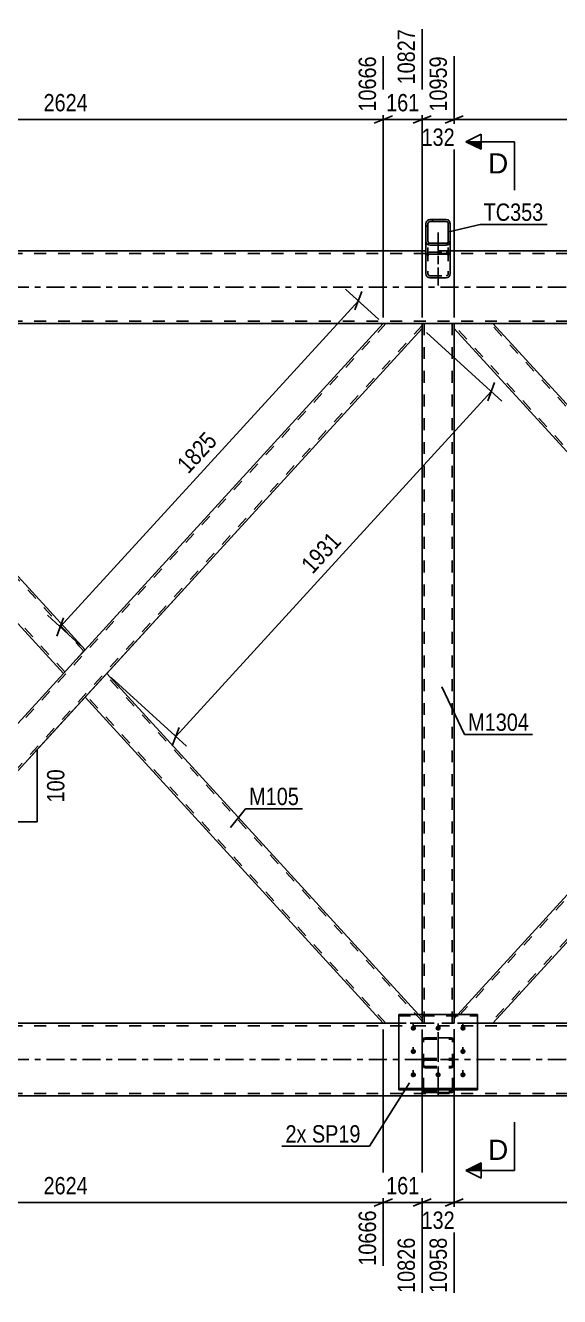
# Model space of a CAD drawing. Header units: millimetres. Extents: x 0 to 841, y 0 to 594.
# Drawn here: x 437.6 to 525.9, y 253.6 to 463.6 of the extents above; entities that cross this region are included whole.
import ezdxf

# ---------------------------------------------------------------- set-up
doc = ezdxf.new("R2010")
doc.units = ezdxf.units.MM
doc.linetypes.add('DXK_LINE_DOT2', pattern=[3.9198, 1.9599, -1.9599])
doc.linetypes.add('DXK_LINE_DOT3', pattern=[5.9187, 2.979, -0.9799, 0.9799, -0.9799])
doc.styles.add('Arial', font='ARIAL.TTF', dxfattribs={"height": 0.2})
doc.styles.add('Arial Narrow', font='ARIALN.TTF', dxfattribs={"height": 0.2})

# ---------------------------------------------------------------- blocks, each defined once
blk = doc.blocks.new('Part-122615563-3490 - 3380')
at = {"color": 7, "linetype": 'DXK_LINE_DOT2'}
for p, q in [((503.22, 296.07), (503.33, 296.22)), ((503.33, 296.22), (503.48, 296.31)), ((503.48, 296.31), (503.66, 296.35)), ((503.66, 296.12), (503.57, 296.1)), ((507.98, 296.35), (503.66, 296.35)), ((503.66, 296.12), (507.98, 296.12)), ((507.98, 296.35), (508.17, 296.31)), ((508.08, 296.1), (507.98, 296.12)), ((508.17, 296.31), (508.32, 296.22)), ((508.32, 296.22), (508.43, 296.07)), ((503.18, 295.9), (503.22, 296.07)), ((503.18, 287.79), (503.18, 295.9)), ((503.44, 295.98), (503.42, 295.9)), ((503.42, 287.79), (503.42, 295.9)), ((503.49, 296.06), (503.44, 295.98)), ((503.57, 296.1), (503.49, 296.06)), ((508.15, 296.06), (508.08, 296.1)), ((508.21, 295.98), (508.15, 296.06)), ((508.22, 295.9), (508.21, 295.98)), ((508.22, 287.79), (508.22, 295.9)), ((508.43, 296.07), (508.46, 295.9)), ((508.46, 287.79), (508.46, 295.9)), ((503.22, 292.59), (503.18, 292.39)), ((503.42, 292.39), (503.44, 292.49)), ((503.44, 292.49), (503.49, 292.57)), ((503.57, 292.88), (503.48, 292.86)), ((503.49, 292.57), (503.57, 292.63)), ((503.66, 292.9), (503.57, 292.88)), ((503.57, 292.63), (503.66, 292.65)), ((503.66, 292.9), (507.98, 292.9)), ((503.66, 292.65), (507.98, 292.65)), ((508.15, 292.86), (507.98, 292.9)), ((507.98, 292.65), (508.08, 292.63)), ((508.08, 292.63), (508.15, 292.57)), ((508.17, 292.86), (508.15, 292.86)), ((508.15, 292.57), (508.21, 292.49)), ((508.21, 292.49), (508.22, 292.39)), ((508.46, 292.39), (508.43, 292.59)), ((503.22, 291.66), (503.18, 291.84)), ((503.33, 291.52), (503.22, 291.66)), ((503.48, 291.42), (503.33, 291.52)), ((503.42, 291.84), (503.44, 291.75)), ((503.44, 291.75), (503.49, 291.68)), ((503.66, 291.39), (503.48, 291.42)), ((503.49, 291.68), (503.57, 291.63)), ((503.57, 291.63), (503.66, 291.61)), ((503.66, 291.61), (507.98, 291.61)), ((503.66, 291.39), (507.98, 291.39)), ((507.98, 291.61), (508.08, 291.63)), ((508.17, 291.42), (507.98, 291.39)), ((508.08, 291.63), (508.15, 291.68)), ((508.15, 291.68), (508.21, 291.75)), ((508.32, 291.52), (508.17, 291.42)), ((508.21, 291.75), (508.22, 291.84)), ((508.43, 291.66), (508.32, 291.52)), ((508.46, 291.84), (508.43, 291.66)), ((503.18, 287.79), (503.22, 287.6)), ((503.44, 287.69), (503.42, 287.79)), ((508.22, 287.79), (508.21, 287.69)), ((508.43, 287.6), (508.46, 287.79)), ((503.49, 287.61), (503.44, 287.69)), ((503.48, 287.32), (503.66, 287.28)), ((503.57, 287.56), (503.49, 287.61)), ((503.66, 287.54), (503.57, 287.56)), ((503.66, 287.54), (507.98, 287.54)), ((503.66, 287.28), (507.98, 287.28)), ((508.08, 287.56), (507.98, 287.54)), ((507.98, 287.28), (508.17, 287.32)), ((508.15, 287.61), (508.08, 287.56)), ((508.21, 287.69), (508.15, 287.61))]:
    blk.add_line(p, q, dxfattribs=at)
at = {"color": 7, "linetype": 'DXK_LINE_DOT3'}
blk.add_line((505.82, 297.29), (505.82, 286.67), dxfattribs=at)
at = {"color": 7, "linetype": 'DXK_LINE_DOT2'}
for centre, start, end in [((503.69, 292.41), 114.32, 159.2417), ((507.96, 292.41), 20.7583, 65.68), ((503.69, 287.77), 200.7583, 245.68), ((507.96, 287.77), 294.32, 339.2417)]:
    blk.add_arc(centre, 0.496, start, end, dxfattribs=at)
blk = doc.blocks.new('Bolt-122615563-3426 - 3380')
at = {"color": 1, "linetype": 'DXK_LINE_DOT2'}
for p, q in [((501.72, 297.54), (501.72, 298.68)), ((505.82, 297.54), (505.82, 298.68)), ((509.92, 297.54), (509.92, 298.68)), ((501.72, 293.69), (501.72, 294.82)), ((509.92, 293.69), (509.92, 294.82)), ((501.72, 289.84), (501.72, 290.97)), ((505.82, 289.84), (505.82, 290.97)), ((509.92, 289.84), (509.92, 290.97))]:
    blk.add_line(p, q, dxfattribs=at)
blk = doc.blocks.new('Bolt-122615563-3429 - 3380')
at = {"linetype": 'Continuous'}
for points in [[(501.72, 297.52), (501.63, 297.53), (501.55, 297.56), (501.47, 297.6), (501.4, 297.66), (501.34, 297.73), (501.31, 297.81), (501.29, 297.89), (501.29, 297.98), (501.31, 298.07), (501.34, 298.14), (501.4, 298.21), (501.47, 298.27), (501.55, 298.32), (501.63, 298.34), (501.72, 298.35), (501.82, 298.34), (501.9, 298.32), (501.98, 298.27), (502.05, 298.21), (502.11, 298.14), (502.14, 298.07), (502.16, 297.98), (502.16, 297.89), (502.14, 297.81), (502.11, 297.73), (502.05, 297.66), (501.98, 297.6), (501.9, 297.56), (501.82, 297.53)], [(505.82, 297.52), (505.73, 297.53), (505.65, 297.56), (505.57, 297.6), (505.5, 297.66), (505.44, 297.73), (505.41, 297.81), (505.39, 297.89), (505.39, 297.98), (505.41, 298.07), (505.44, 298.14), (505.5, 298.21), (505.57, 298.27), (505.65, 298.32), (505.73, 298.34), (505.82, 298.35), (505.92, 298.34), (506, 298.32), (506.08, 298.27), (506.15, 298.21), (506.21, 298.14), (506.24, 298.07), (506.26, 297.98), (506.26, 297.89), (506.24, 297.81), (506.21, 297.73), (506.15, 297.66), (506.08, 297.6), (506, 297.56), (505.92, 297.53)], [(509.92, 297.52), (509.83, 297.53), (509.75, 297.56), (509.67, 297.6), (509.6, 297.66), (509.54, 297.73), (509.51, 297.81), (509.49, 297.89), (509.49, 297.98), (509.51, 298.07), (509.54, 298.14), (509.6, 298.21), (509.67, 298.27), (509.75, 298.32), (509.83, 298.34), (509.92, 298.35), (510.02, 298.34), (510.1, 298.32), (510.18, 298.27), (510.25, 298.21), (510.31, 298.14), (510.34, 298.07), (510.36, 297.98), (510.36, 297.89), (510.34, 297.81), (510.31, 297.73), (510.25, 297.66), (510.18, 297.6), (510.1, 297.56), (510.02, 297.53)], [(501.72, 293.67), (501.63, 293.68), (501.55, 293.71), (501.47, 293.75), (501.4, 293.81), (501.34, 293.88), (501.31, 293.96), (501.29, 294.04), (501.29, 294.13), (501.31, 294.21), (501.34, 294.29), (501.4, 294.36), (501.47, 294.42), (501.55, 294.46), (501.63, 294.49), (501.72, 294.5), (501.82, 294.49), (501.9, 294.46), (501.98, 294.42), (502.05, 294.36), (502.11, 294.29), (502.14, 294.21), (502.16, 294.13), (502.16, 294.04), (502.14, 293.96), (502.11, 293.88), (502.05, 293.81), (501.98, 293.75), (501.9, 293.71), (501.82, 293.68)], [(509.92, 293.67), (509.83, 293.68), (509.75, 293.71), (509.67, 293.75), (509.6, 293.81), (509.54, 293.88), (509.51, 293.96), (509.49, 294.04), (509.49, 294.13), (509.51, 294.21), (509.54, 294.29), (509.6, 294.36), (509.67, 294.42), (509.75, 294.46), (509.83, 294.49), (509.92, 294.5), (510.02, 294.49), (510.1, 294.46), (510.18, 294.42), (510.25, 294.36), (510.31, 294.29), (510.34, 294.21), (510.36, 294.13), (510.36, 294.04), (510.34, 293.96), (510.31, 293.88), (510.25, 293.81), (510.18, 293.75), (510.1, 293.71), (510.02, 293.68)], [(501.72, 289.82), (501.63, 289.83), (501.55, 289.85), (501.47, 289.9), (501.4, 289.96), (501.34, 290.03), (501.31, 290.1), (501.29, 290.19), (501.29, 290.28), (501.31, 290.36), (501.34, 290.44), (501.4, 290.51), (501.47, 290.57), (501.55, 290.61), (501.63, 290.64), (501.72, 290.65), (501.82, 290.64), (501.9, 290.61), (501.98, 290.57), (502.05, 290.51), (502.11, 290.44), (502.14, 290.36), (502.16, 290.28), (502.16, 290.19), (502.14, 290.1), (502.11, 290.03), (502.05, 289.96), (501.98, 289.9), (501.9, 289.85), (501.82, 289.83)], [(505.82, 289.82), (505.73, 289.83), (505.65, 289.85), (505.57, 289.9), (505.5, 289.96), (505.44, 290.03), (505.41, 290.1), (505.39, 290.19), (505.39, 290.28), (505.41, 290.36), (505.44, 290.44), (505.5, 290.51), (505.57, 290.57), (505.65, 290.61), (505.73, 290.64), (505.82, 290.65), (505.92, 290.64), (506, 290.61), (506.08, 290.57), (506.15, 290.51), (506.21, 290.44), (506.24, 290.36), (506.26, 290.28), (506.26, 290.19), (506.24, 290.1), (506.21, 290.03), (506.15, 289.96), (506.08, 289.9), (506, 289.85), (505.92, 289.83)], [(509.92, 289.82), (509.83, 289.83), (509.75, 289.85), (509.67, 289.9), (509.6, 289.96), (509.54, 290.03), (509.51, 290.1), (509.49, 290.19), (509.49, 290.28), (509.51, 290.36), (509.54, 290.44), (509.6, 290.51), (509.67, 290.57), (509.75, 290.61), (509.83, 290.64), (509.92, 290.65), (510.02, 290.64), (510.1, 290.61), (510.18, 290.57), (510.25, 290.51), (510.31, 290.44), (510.34, 290.36), (510.36, 290.28), (510.36, 290.19), (510.34, 290.1), (510.31, 290.03), (510.25, 289.96), (510.18, 289.9), (510.1, 289.85), (510.02, 289.83)]]:
    blk.add_hatch(color=1, dxfattribs=at).paths.add_polyline_path(points)
at = {"color": 1, "linetype": 'Continuous'}
for p, q in [((501.72, 297.54), (501.72, 298.68)), ((505.82, 297.54), (505.82, 298.68)), ((509.92, 297.54), (509.92, 298.68)), ((501.72, 293.69), (501.72, 294.82)), ((509.92, 293.69), (509.92, 294.82)), ((501.72, 289.84), (501.72, 290.97)), ((505.82, 289.84), (505.82, 290.97)), ((509.92, 289.84), (509.92, 290.97))]:
    blk.add_line(p, q, dxfattribs=at)
blk = doc.blocks.new('Part-122615563-3438 - 3380')
at = {"color": 7, "linetype": 'DXK_LINE_DOT2'}
for p, q in [((633.13, 298.34), (145.18, 298.34)), ((512.32, 298.74), (499.32, 298.74)), ((633.13, 287.14), (145.18, 287.14))]:
    blk.add_line(p, q, dxfattribs=at)
at = {"color": 2, "linetype": 'Continuous'}
for p, q in [((499.32, 298.74), (278.99, 298.74)), ((633.13, 298.74), (512.32, 298.74)), ((633.13, 286.74), (145.18, 286.74))]:
    blk.add_line(p, q, dxfattribs=at)
at = {"color": 7, "linetype": 'DXK_LINE_DOT3'}
blk.add_line((145.18, 292.74), (633.13, 292.74), dxfattribs=at)
blk = doc.blocks.new('Part-122615563-3443 - 3380')
at = {"color": 2, "linetype": 'Continuous'}
for p, q in [((503.82, 426.34), (274.49, 426.34)), ((633.13, 426.34), (507.82, 426.34)), ((633.13, 414.34), (145.18, 414.34))]:
    blk.add_line(p, q, dxfattribs=at)
at = {"color": 7, "linetype": 'DXK_LINE_DOT2'}
for p, q in [((507.82, 426.34), (503.82, 426.34)), ((633.13, 425.94), (145.18, 425.94)), ((633.13, 414.74), (145.18, 414.74))]:
    blk.add_line(p, q, dxfattribs=at)
at = {"color": 7, "linetype": 'DXK_LINE_DOT3'}
blk.add_line((145.18, 420.34), (633.13, 420.34), dxfattribs=at)
blk = doc.blocks.new('Part-122615563-3593 - 3380')
at = {"color": 7, "linetype": 'DXK_LINE_DOT2'}
for p, q in [((613.86, 414.34), (508.47, 299.07)), ((619.85, 414.02), (514.45, 298.74)), ((619.85, 414.34), (613.43, 414.34)), ((564.16, 360.45), (560.58, 356.54)), ((567.74, 356.54), (564.16, 352.63)), ((509.06, 300.19), (508.47, 299.54)), ((508.47, 298.74), (508.47, 299.54)), ((514.89, 298.74), (508.47, 298.74))]:
    blk.add_line(p, q, dxfattribs=at)
at = {"color": 2, "linetype": 'Continuous'}
for p, q in [((613.43, 414.34), (564.16, 360.45)), ((619.85, 413.54), (619.85, 414.34)), ((619.85, 413.54), (567.74, 356.54)), ((560.58, 356.54), (509.06, 300.19)), ((564.16, 352.63), (514.89, 298.74))]:
    blk.add_line(p, q, dxfattribs=at)
blk = doc.blocks.new('Part-122615563-3478 - 3380')
at = {"color": 7, "linetype": 'DXK_LINE_DOT2'}
for p, q in [((499.32, 287.76), (499.32, 300.19)), ((499.32, 300.19), (512.32, 300.19)), ((499.32, 299.97), (512.32, 299.97)), ((512.32, 300.19), (512.32, 287.76)), ((499.32, 287.98), (512.32, 287.98)), ((512.32, 287.76), (499.32, 287.76))]:
    blk.add_line(p, q, dxfattribs=at)
blk = doc.blocks.new('Part-122615563-3489 - 3380')
at = {"color": 2, "linetype": 'Continuous'}
for p, q in [((499.32, 300.19), (512.32, 300.19)), ((499.32, 287.76), (499.32, 300.19)), ((512.32, 287.76), (512.32, 300.19)), ((499.32, 287.98), (512.32, 287.98)), ((512.32, 287.76), (499.32, 287.76))]:
    blk.add_line(p, q, dxfattribs=at)
at = {"color": 7, "linetype": 'DXK_LINE_DOT2'}
blk.add_line((499.32, 299.97), (512.32, 299.97), dxfattribs=at)
blk = doc.blocks.new('Part-122615563-3491 - 3380')
at = {"color": 7, "linetype": 'DXK_LINE_DOT2'}
for p, q in [((503.82, 430.55), (503.82, 422.58)), ((504.14, 430.55), (504.14, 422.58)), ((507.5, 430.55), (507.5, 422.58)), ((507.82, 430.55), (507.82, 422.58)), ((503.87, 425.7), (503.82, 425.48)), ((503.87, 425.74), (503.87, 425.7)), ((504.14, 425.48), (504.17, 425.61)), ((504.34, 426.13), (504.22, 426.11)), ((504.46, 426.16), (504.34, 426.13)), ((504.34, 425.79), (504.46, 425.82)), ((504.46, 426.16), (507.18, 426.16)), ((507.18, 425.82), (504.46, 425.82)), ((507.41, 426.11), (507.18, 426.16)), ((507.18, 425.82), (507.31, 425.79)), ((507.43, 426.11), (507.41, 426.11)), ((507.48, 425.61), (507.5, 425.48)), ((507.78, 425.7), (507.78, 425.74)), ((507.82, 425.48), (507.78, 425.7)), ((503.82, 422.58), (503.87, 422.32)), ((504.17, 422.45), (504.14, 422.58)), ((504.46, 422.24), (504.34, 422.27)), ((504.46, 422.24), (507.18, 422.24)), ((507.31, 422.27), (507.18, 422.24)), ((507.5, 422.58), (507.48, 422.45)), ((507.78, 422.32), (507.82, 422.58)), ((504.22, 421.95), (504.46, 421.9)), ((504.46, 421.9), (507.18, 421.9)), ((507.18, 421.9), (507.43, 421.95))]:
    blk.add_line(p, q, dxfattribs=at)
at = {"color": 7, "linetype": 'DXK_LINE_DOT3'}
blk.add_line((505.82, 429.11), (505.82, 420.61), dxfattribs=at)
at = {"color": 7, "linetype": 'DXK_LINE_DOT2'}
for centre, radius, start, end in [((504.48, 425.49), 0.331, 114.32, 159.2417), ((507.17, 425.49), 0.331, 20.7583, 65.68), ((504.49, 422.56), 0.662, 200.7583, 245.68), ((504.48, 422.57), 0.331, 200.7583, 245.68), ((507.17, 422.57), 0.331, 294.32, 339.2417), ((507.16, 422.56), 0.662, 294.32, 339.2417)]:
    blk.add_arc(centre, radius, start, end, dxfattribs=at)
blk = doc.blocks.new('Part-122615563-3541 - 3380')
at = {"color": 2, "linetype": 'Continuous'}
for p, q in [((447.49, 352.63), (451.07, 356.54)), ((451.07, 356.54), (502.59, 300.19)), ((496.76, 298.74), (447.49, 352.63))]:
    blk.add_line(p, q, dxfattribs=at)
at = {"color": 7, "linetype": 'DXK_LINE_DOT2'}
for p, q in [((503.19, 299.07), (450.85, 356.3)), ((447.71, 352.87), (447.73, 352.88)), ((497.2, 298.74), (447.71, 352.87)), ((503.19, 298.74), (496.76, 298.74)), ((503.19, 299.54), (502.59, 300.19)), ((503.19, 298.74), (503.19, 299.54)), ((503.19, 298.77), (503.19, 298.74))]:
    blk.add_line(p, q, dxfattribs=at)
blk = doc.blocks.new('Part-122615563-3552 - 3380')
at = {"color": 7, "linetype": 'DXK_LINE_DOT2'}
for p, q in [((503.33, 296.22), (503.22, 296.07)), ((503.48, 296.31), (503.33, 296.22)), ((503.66, 296.35), (503.48, 296.31)), ((503.57, 296.1), (503.66, 296.12)), ((503.66, 296.35), (507.98, 296.35)), ((503.66, 296.12), (507.98, 296.12)), ((508.17, 296.31), (507.98, 296.35)), ((507.98, 296.12), (508.08, 296.1)), ((508.32, 296.22), (508.17, 296.31)), ((508.43, 296.07), (508.32, 296.22)), ((503.22, 296.07), (503.18, 295.9)), ((503.18, 287.79), (503.18, 295.9)), ((503.42, 295.9), (503.44, 295.98)), ((503.42, 287.79), (503.42, 295.9)), ((503.44, 295.98), (503.49, 296.06)), ((503.49, 296.06), (503.57, 296.1)), ((508.08, 296.1), (508.15, 296.06)), ((508.15, 296.06), (508.21, 295.98)), ((508.21, 295.98), (508.22, 295.9)), ((508.22, 287.79), (508.22, 295.9)), ((508.46, 295.9), (508.43, 296.07)), ((508.46, 287.79), (508.46, 295.9)), ((503.18, 292.39), (503.22, 292.58)), ((503.44, 292.49), (503.42, 292.39)), ((503.49, 292.57), (503.44, 292.49)), ((503.48, 292.86), (503.66, 292.9)), ((503.57, 292.63), (503.49, 292.57)), ((503.66, 292.64), (503.57, 292.63)), ((503.66, 292.9), (507.98, 292.9)), ((503.66, 292.64), (507.98, 292.64)), ((507.98, 292.9), (508.17, 292.86)), ((508.08, 292.63), (507.98, 292.64)), ((508.15, 292.57), (508.08, 292.63)), ((508.21, 292.49), (508.15, 292.57)), ((508.22, 292.39), (508.21, 292.49)), ((508.43, 292.58), (508.46, 292.39)), ((503.18, 291.84), (503.22, 291.66)), ((503.22, 291.66), (503.33, 291.52)), ((503.33, 291.52), (503.48, 291.42)), ((503.44, 291.75), (503.42, 291.84)), ((503.49, 291.68), (503.44, 291.75)), ((503.48, 291.42), (503.66, 291.39)), ((503.57, 291.63), (503.49, 291.68)), ((503.66, 291.61), (503.57, 291.63)), ((503.66, 291.61), (507.98, 291.61)), ((503.66, 291.39), (507.98, 291.39)), ((508.08, 291.63), (507.98, 291.61)), ((507.98, 291.39), (508.17, 291.42)), ((508.15, 291.68), (508.08, 291.63)), ((508.21, 291.75), (508.15, 291.68)), ((508.17, 291.42), (508.32, 291.52)), ((508.22, 291.84), (508.21, 291.75)), ((508.32, 291.52), (508.43, 291.66)), ((508.43, 291.66), (508.46, 291.84)), ((503.19, 287.76), (503.18, 287.79)), ((503.42, 287.79), (503.44, 287.69)), ((508.21, 287.69), (508.22, 287.79)), ((508.46, 287.79), (508.46, 287.76)), ((503.44, 287.69), (503.49, 287.61)), ((503.49, 287.61), (503.57, 287.56)), ((503.57, 287.56), (503.66, 287.54)), ((503.66, 287.54), (507.98, 287.54)), ((507.98, 287.54), (508.08, 287.56)), ((508.08, 287.56), (508.15, 287.61)), ((508.15, 287.61), (508.21, 287.69))]:
    blk.add_line(p, q, dxfattribs=at)
at = {"color": 7, "linetype": 'DXK_LINE_DOT3'}
blk.add_line((505.82, 286.67), (505.82, 297.29), dxfattribs=at)
at = {"color": 2, "linetype": 'Continuous'}
for p, q in [((503.22, 287.6), (503.19, 287.76)), ((508.46, 287.76), (508.43, 287.6)), ((503.66, 287.28), (503.48, 287.32)), ((503.66, 287.28), (507.98, 287.28)), ((508.17, 287.32), (507.98, 287.28))]:
    blk.add_line(p, q, dxfattribs=at)
at = {"color": 7, "linetype": 'DXK_LINE_DOT2'}
for centre, start, end in [((503.69, 292.41), 114.32, 159.2417), ((507.96, 292.41), 20.7583, 65.68)]:
    blk.add_arc(centre, 0.496, start, end, dxfattribs=at)
at = {"color": 2, "linetype": 'Continuous'}
for centre, start, end in [((503.69, 287.77), 200.7583, 245.68), ((507.96, 287.77), 294.32, 339.2417)]:
    blk.add_arc(centre, 0.496, start, end, dxfattribs=at)
blk = doc.blocks.new('Part-122615563-3557 - 3380')
at = {"linetype": 'Continuous'}
h = blk.add_hatch(dxfattribs=at)
h.set_pattern_fill('', scale=0.7, style=0, pattern_type=0)
h.set_pattern_definition([(45, (507.7758, 431.1192), (-1.5715, 1.5715), [])])
h.paths.add_polyline_path([(507.82, 430.86), (507.78, 431.12), (507.64, 431.34), (507.43, 431.49), (507.18, 431.54), (504.46, 431.54), (504.22, 431.49), (504.01, 431.34), (503.87, 431.12), (503.82, 430.86), (503.82, 427.96), (503.87, 427.7), (504.01, 427.48), (504.22, 427.33), (504.46, 427.28), (507.18, 427.28), (507.43, 427.33), (507.64, 427.48), (507.78, 427.7), (507.82, 427.96)])
h.paths.add_polyline_path([(507.48, 427.83), (507.41, 427.72), (507.31, 427.65), (507.18, 427.62), (504.46, 427.62), (504.34, 427.65), (504.24, 427.72), (504.17, 427.83), (504.14, 427.96), (504.14, 430.86), (504.17, 430.99), (504.24, 431.1), (504.34, 431.17), (504.46, 431.2), (507.18, 431.2), (507.31, 431.17), (507.41, 431.1), (507.48, 430.99), (507.5, 430.86), (507.5, 427.96)])
at = {"color": 2, "linetype": 'Continuous'}
for p, q in [((503.87, 431.12), (503.82, 430.86)), ((503.82, 427.96), (503.82, 430.86)), ((504.14, 430.86), (504.17, 430.99)), ((504.14, 427.96), (504.14, 430.86)), ((504.46, 431.54), (504.22, 431.49)), ((504.34, 431.17), (504.46, 431.2)), ((504.46, 431.54), (507.18, 431.54)), ((504.46, 431.2), (507.18, 431.2)), ((507.43, 431.49), (507.18, 431.54)), ((507.18, 431.2), (507.31, 431.17)), ((507.48, 430.99), (507.5, 430.86)), ((507.5, 427.96), (507.5, 430.86)), ((507.82, 430.86), (507.78, 431.12)), ((507.82, 427.96), (507.82, 430.86)), ((503.82, 427.96), (503.82, 422.58)), ((503.82, 427.96), (503.87, 427.7)), ((504.17, 427.83), (504.14, 427.96)), ((504.22, 427.33), (504.46, 427.28)), ((504.46, 427.62), (504.34, 427.65)), ((504.46, 427.62), (507.18, 427.62)), ((504.46, 427.28), (507.18, 427.28)), ((507.31, 427.65), (507.18, 427.62)), ((507.18, 427.28), (507.43, 427.33)), ((507.5, 427.96), (507.48, 427.83)), ((507.78, 427.7), (507.82, 427.96)), ((507.82, 427.96), (507.82, 422.58)), ((503.87, 422.32), (503.82, 422.58)), ((507.82, 422.58), (507.78, 422.32)), ((504.46, 421.9), (504.22, 421.95)), ((504.46, 421.9), (507.18, 421.9)), ((507.43, 421.95), (507.18, 421.9))]:
    blk.add_line(p, q, dxfattribs=at)
at = {"color": 7, "linetype": 'DXK_LINE_DOT2'}
for p, q in [((503.82, 430.86), (503.82, 427.96)), ((504.14, 430.86), (504.14, 422.58)), ((507.5, 430.86), (507.5, 422.58)), ((507.82, 430.86), (507.82, 427.96)), ((503.82, 425.48), (503.87, 425.74)), ((504.17, 425.61), (504.14, 425.48)), ((504.22, 426.1), (504.46, 426.16)), ((504.46, 425.82), (504.34, 425.79)), ((504.46, 426.16), (507.18, 426.16)), ((504.46, 425.82), (507.18, 425.82)), ((507.18, 426.16), (507.43, 426.1)), ((507.31, 425.79), (507.18, 425.82)), ((507.5, 425.48), (507.48, 425.61)), ((507.78, 425.74), (507.82, 425.48)), ((504.14, 422.58), (504.17, 422.45)), ((504.34, 422.27), (504.46, 422.24)), ((504.46, 422.24), (507.18, 422.24)), ((507.18, 422.24), (507.31, 422.27)), ((507.48, 422.45), (507.5, 422.58))]:
    blk.add_line(p, q, dxfattribs=at)
at = {"color": 7, "linetype": 'DXK_LINE_DOT3'}
blk.add_line((505.82, 420.61), (505.82, 429.41), dxfattribs=at)
at = {"color": 2, "linetype": 'Continuous'}
for centre, radius, start, end in [((504.49, 430.88), 0.662, 114.32, 159.2417), ((504.48, 430.87), 0.331, 114.32, 159.2417), ((507.17, 430.87), 0.331, 20.7583, 65.68), ((507.16, 430.88), 0.662, 20.7583, 65.68), ((504.49, 427.94), 0.662, 200.7583, 245.68), ((504.48, 427.95), 0.331, 200.7583, 245.68), ((507.17, 427.95), 0.331, 294.32, 339.2417), ((507.16, 427.94), 0.662, 294.32, 339.2417), ((504.49, 422.56), 0.662, 200.7583, 245.68), ((507.16, 422.56), 0.662, 294.32, 339.2417)]:
    blk.add_arc(centre, radius, start, end, dxfattribs=at)
at = {"color": 7, "linetype": 'DXK_LINE_DOT2'}
for centre, radius, start, end in [((504.49, 425.5), 0.662, 114.32, 159.2417), ((504.48, 425.49), 0.331, 114.32, 159.2417), ((507.17, 425.49), 0.331, 20.7583, 65.68), ((507.16, 425.5), 0.662, 20.7583, 65.68), ((504.48, 422.57), 0.331, 200.7583, 245.68), ((507.17, 422.57), 0.331, 294.32, 339.2417)]:
    blk.add_arc(centre, radius, start, end, dxfattribs=at)
blk = doc.blocks.new('Part-122615563-3568 - 3380')
at = {"color": 7, "linetype": 'DXK_LINE_DOT2'}
for p, q in [((508.47, 414.34), (503.19, 414.34)), ((503.19, 413.54), (503.19, 414.34)), ((503.51, 298.74), (503.51, 414.34)), ((508.15, 298.74), (508.15, 414.34)), ((508.47, 413.54), (508.47, 414.34)), ((503.19, 298.74), (503.19, 300.19)), ((503.19, 298.74), (508.47, 298.74)), ((508.47, 298.74), (508.47, 300.19))]:
    blk.add_line(p, q, dxfattribs=at)
at = {"color": 2, "linetype": 'Continuous'}
for p, q in [((503.19, 300.19), (503.19, 413.54)), ((508.47, 300.19), (508.47, 413.54))]:
    blk.add_line(p, q, dxfattribs=at)
blk = doc.blocks.new('Part-122615563-3598 - 3380')
at = {"color": 2, "linetype": 'Continuous'}
for p, q in [((508.47, 413.54), (508.47, 414.34)), ((564.16, 360.45), (514.89, 414.34)), ((560.58, 356.54), (508.47, 413.54)), ((563.73, 359.98), (560.58, 356.54)), ((564.03, 360.32), (563.73, 359.98)), ((564.16, 360.45), (564.03, 360.32))]:
    blk.add_line(p, q, dxfattribs=at)
at = {"color": 7, "linetype": 'DXK_LINE_DOT2'}
for p, q in [((514.89, 414.34), (508.47, 414.34)), ((560.8, 356.78), (508.47, 414.02)), ((563.94, 360.22), (514.45, 414.34)), ((563.89, 360.16), (563.73, 359.98)), ((564.03, 360.32), (563.94, 360.22)), ((560.8, 356.78), (560.81, 356.8))]:
    blk.add_line(p, q, dxfattribs=at)
blk = doc.blocks.new('Part-122615563-3603 - 3380')
at = {"color": 2, "linetype": 'Continuous'}
for p, q in [((391.8, 413.54), (391.8, 414.34)), ((447.49, 360.45), (398.22, 414.34)), ((443.91, 356.54), (391.8, 413.54)), ((447.06, 359.98), (443.91, 356.54)), ((447.36, 360.32), (447.06, 359.98)), ((447.49, 360.45), (447.36, 360.32))]:
    blk.add_line(p, q, dxfattribs=at)
at = {"color": 7, "linetype": 'DXK_LINE_DOT2'}
for p, q in [((398.22, 414.34), (391.8, 414.34)), ((444.13, 356.78), (391.8, 414.02)), ((447.27, 360.22), (397.79, 414.34)), ((447.22, 360.16), (447.06, 359.98)), ((447.36, 360.32), (447.27, 360.22)), ((444.13, 356.78), (444.15, 356.8))]:
    blk.add_line(p, q, dxfattribs=at)
blk = doc.blocks.new('Part-122615563-3608 - 3380')
at = {"color": 7, "linetype": 'DXK_LINE_DOT2'}
for p, q in [((497.2, 414.34), (391.8, 299.07)), ((503.19, 414.02), (397.79, 298.74)), ((503.19, 414.34), (496.76, 414.34)), ((447.49, 360.45), (443.91, 356.54)), ((451.07, 356.54), (447.49, 352.63)), ((398.22, 298.74), (391.8, 298.74))]:
    blk.add_line(p, q, dxfattribs=at)
at = {"color": 2, "linetype": 'Continuous'}
for p, q in [((496.76, 414.34), (447.49, 360.45)), ((503.19, 413.54), (503.19, 414.34)), ((503.19, 413.54), (451.07, 356.54)), ((443.91, 356.54), (391.8, 299.54)), ((447.49, 352.63), (398.22, 298.74)), ((391.8, 298.74), (391.8, 299.54))]:
    blk.add_line(p, q, dxfattribs=at)
blk = doc.blocks.new('StraightDimension-122615563-4358 - 3380')
at = {"color": 7, "linetype": 'Continuous'}
for p, q in [((496.03, 415.02), (490.53, 420.04)), ((443.37, 364.23), (492.64, 418.12)), ((492.07, 416.6), (493.21, 419.63)), ((446.75, 361.13), (441.26, 366.15)), ((443.94, 365.74), (442.8, 362.71))]:
    blk.add_line(p, q, dxfattribs=at)
at = {"color": 0}
blk.add_wipeout([(470.32, 394.82), (467.22, 397.65), (461.48, 391.37), (464.58, 388.54)], dxfattribs=at)
at = {"color": 3, "style": 'Arial Narrow'}
blk.add_text('1825', height=2.863, rotation=47.5612, dxfattribs=at).set_placement((464.54, 389.38))
blk = doc.blocks.new('StraightDimension-122615563-9702 - 3380')
at = {"color": 7, "linetype": 'Continuous'}
for p, q in [((391.8, 297.74), (391.8, 256.02)), ((496.76, 297.74), (496.76, 258.69)), ((393.3, 269.73), (390.3, 268.53)), ((391.8, 269.13), (496.76, 269.13)), ((495.26, 268.53), (498.26, 269.73))]:
    blk.add_line(p, q, dxfattribs=at)
at = {"color": 0}
blk.add_wipeout([(448.54, 269.88), (448.54, 274.08), (440.02, 274.08), (440.02, 269.88)], dxfattribs=at)
at = {"color": 0, "linetype": 'Continuous'}
blk.add_wipeout([(496.16, 268.43), (491.96, 268.43), (491.96, 258.09), (496.16, 258.09)], dxfattribs=at)
at = {"color": 3, "style": 'Arial Narrow'}
blk.add_text('2624', height=2.863, dxfattribs=at).set_placement((440.62, 270.48))
at = {"color": 3, "linetype": 'Continuous', "style": 'Arial Narrow'}
blk.add_text('10666', height=2.863, rotation=90.0002, dxfattribs=at).set_placement((495.56, 258.69))
blk = doc.blocks.new('AngleDimension-122615563-3826 - 3380')
at = {"color": 7, "linetype": 'Continuous'}
for p, q in [((475.15, 382.88), (439.56, 343.95)), ((439.56, 343.95), (428.63, 332)), ((439.56, 343.95), (439.56, 332)), ((439.56, 332), (428.63, 332))]:
    blk.add_line(p, q, dxfattribs=at)
at = {"color": 0}
for points in [[(444.66, 341.32), (440.46, 341.32), (440.46, 334.63), (444.66, 334.63)], [(436.52, 326.9), (436.52, 331.1), (431.67, 331.1), (431.67, 326.9)]]:
    blk.add_wipeout(points, dxfattribs=at)
at = {"color": 3, "style": 'Arial Narrow'}
blk.add_text('100', height=2.863, rotation=90.0002, dxfattribs=at).set_placement((444.06, 335.23))
blk.add_text('91', height=2.863, dxfattribs=at).set_placement((432.27, 327.5))
blk = doc.blocks.new('StraightDimension-122615563-9458 - 3380')
at = {"color": 7, "linetype": 'Continuous'}
for p, q in [((508.47, 415.34), (508.47, 458.5)), ((613.43, 415.34), (613.43, 458.5)), ((509.97, 448.66), (506.97, 447.46)), ((508.47, 448.06), (613.43, 448.06)), ((611.93, 447.46), (614.93, 448.66))]:
    blk.add_line(p, q, dxfattribs=at)
at = {"color": 0, "linetype": 'Continuous'}
blk.add_wipeout([(612.83, 459.1), (608.63, 459.1), (608.63, 448.76), (612.83, 448.76)], dxfattribs=at)
at = {"color": 0}
blk.add_wipeout([(565.2, 448.81), (565.2, 453.01), (556.69, 453.01), (556.69, 448.81)], dxfattribs=at)
at = {"color": 3, "linetype": 'Continuous', "style": 'Arial Narrow'}
blk.add_text('13583', height=2.863, rotation=90.0002, dxfattribs=at).set_placement((612.23, 449.36))
at = {"color": 3, "style": 'Arial Narrow'}
blk.add_text('2624', height=2.863, dxfattribs=at).set_placement((557.29, 449.41))
blk = doc.blocks.new('StraightDimension-122615563-9461 - 3380')
at = {"color": 7, "linetype": 'Continuous'}
for p, q in [((496.76, 415.34), (496.76, 458.5)), ((391.8, 415.34), (391.8, 456.68)), ((393.3, 448.66), (390.3, 447.46)), ((391.8, 448.06), (496.76, 448.06)), ((495.26, 447.46), (498.26, 448.66))]:
    blk.add_line(p, q, dxfattribs=at)
at = {"color": 0, "linetype": 'Continuous'}
blk.add_wipeout([(496.16, 459.1), (491.96, 459.1), (491.96, 448.76), (496.16, 448.76)], dxfattribs=at)
at = {"color": 0}
blk.add_wipeout([(448.54, 448.81), (448.54, 453.01), (440.02, 453.01), (440.02, 448.81)], dxfattribs=at)
at = {"color": 3, "linetype": 'Continuous', "style": 'Arial Narrow'}
blk.add_text('10666', height=2.863, rotation=90.0002, dxfattribs=at).set_placement((495.56, 449.36))
at = {"color": 3, "style": 'Arial Narrow'}
blk.add_text('2624', height=2.863, dxfattribs=at).set_placement((440.62, 449.41))
blk = doc.blocks.new('StraightDimension-122615563-9459 - 3380')
at = {"color": 7, "linetype": 'Continuous'}
for p, q in [((503.19, 415.34), (503.19, 463)), ((508.47, 415.34), (508.47, 458.5)), ((501.69, 447.46), (504.69, 448.66)), ((503.19, 448.06), (508.47, 448.06)), ((509.97, 448.66), (506.97, 447.46))]:
    blk.add_line(p, q, dxfattribs=at)
at = {"color": 0, "linetype": 'Continuous'}
blk.add_wipeout([(507.87, 459.1), (503.67, 459.1), (503.67, 448.76), (507.87, 448.76)], dxfattribs=at)
at = {"color": 0}
blk.add_wipeout([(509.17, 443.11), (509.17, 447.31), (502.48, 447.31), (502.48, 443.11)], dxfattribs=at)
at = {"color": 3, "linetype": 'Continuous', "style": 'Arial Narrow'}
blk.add_text('10959', height=2.863, rotation=90.0002, dxfattribs=at).set_placement((507.27, 449.36))
at = {"color": 3, "style": 'Arial Narrow'}
blk.add_text('132', height=2.863, dxfattribs=at).set_placement((503.08, 443.71))
blk = doc.blocks.new('StraightDimension-122615563-3841 - 3380')
at = {"color": 7, "linetype": 'Continuous'}
for p, q in [((503.92, 412.87), (516.36, 401.5)), ((514.02, 401.6), (515.16, 404.63)), ((462.47, 346.12), (514.59, 403.12)), ((451.81, 355.87), (464.24, 344.5)), ((463.04, 347.63), (461.9, 344.6))]:
    blk.add_line(p, q, dxfattribs=at)
at = {"color": 0}
blk.add_wipeout([(490.85, 378.26), (487.75, 381.1), (482.01, 374.81), (485.11, 371.98)], dxfattribs=at)
at = {"color": 3, "style": 'Arial Narrow'}
blk.add_text('1931', height=2.863, rotation=47.5612, dxfattribs=at).set_placement((485.07, 372.83))
blk = doc.blocks.new('StraightDimension-122615563-9460 - 3380')
at = {"color": 7, "linetype": 'Continuous'}
for p, q in [((503.19, 415.34), (503.19, 463)), ((496.76, 415.34), (496.76, 458.5)), ((495.26, 447.46), (498.26, 448.66)), ((496.76, 448.06), (503.19, 448.06)), ((504.69, 448.66), (501.69, 447.46))]:
    blk.add_line(p, q, dxfattribs=at)
at = {"color": 0}
blk.add_wipeout([(503.32, 448.81), (503.32, 453.01), (496.63, 453.01), (496.63, 448.81)], dxfattribs=at)
at = {"color": 0, "linetype": 'Continuous'}
blk.add_wipeout([(502.59, 463.6), (498.39, 463.6), (498.39, 453.26), (502.59, 453.26)], dxfattribs=at)
at = {"color": 3, "linetype": 'Continuous', "style": 'Arial Narrow'}
blk.add_text('10827', height=2.863, rotation=90.0002, dxfattribs=at).set_placement((501.99, 453.86))
at = {"color": 3, "style": 'Arial Narrow'}
blk.add_text('161', height=2.863, dxfattribs=at).set_placement((497.23, 449.41))
blk = doc.blocks.new('StraightDimension-122615563-9699 - 3380')
at = {"color": 7, "linetype": 'Continuous'}
for p, q in [((508.47, 297.78), (508.47, 254.19)), ((613.43, 297.74), (613.43, 258.69)), ((509.97, 269.73), (506.97, 268.53)), ((508.47, 269.13), (613.43, 269.13)), ((611.93, 268.53), (614.93, 269.73))]:
    blk.add_line(p, q, dxfattribs=at)
at = {"color": 0}
blk.add_wipeout([(565.2, 269.88), (565.2, 274.08), (556.69, 274.08), (556.69, 269.88)], dxfattribs=at)
at = {"color": 0, "linetype": 'Continuous'}
blk.add_wipeout([(612.83, 268.43), (608.63, 268.43), (608.63, 258.09), (612.83, 258.09)], dxfattribs=at)
at = {"color": 3, "style": 'Arial Narrow'}
blk.add_text('2624', height=2.863, dxfattribs=at).set_placement((557.29, 270.48))
at = {"color": 3, "linetype": 'Continuous', "style": 'Arial Narrow'}
blk.add_text('13582', height=2.863, rotation=90.0002, dxfattribs=at).set_placement((612.23, 258.69))
blk = doc.blocks.new('StraightDimension-122615563-9700 - 3380')
at = {"color": 7, "linetype": 'Continuous'}
for p, q in [((503.19, 297.74), (503.19, 254.19)), ((508.47, 297.78), (508.47, 254.19)), ((501.69, 268.53), (504.69, 269.73)), ((503.19, 269.13), (508.47, 269.13)), ((509.97, 269.73), (506.97, 268.53))]:
    blk.add_line(p, q, dxfattribs=at)
at = {"color": 0}
blk.add_wipeout([(509.17, 264.18), (509.17, 268.38), (502.48, 268.38), (502.48, 264.18)], dxfattribs=at)
at = {"color": 0, "linetype": 'Continuous'}
blk.add_wipeout([(507.87, 263.93), (503.67, 263.93), (503.67, 253.59), (507.87, 253.59)], dxfattribs=at)
at = {"color": 3, "style": 'Arial Narrow'}
blk.add_text('132', height=2.863, dxfattribs=at).set_placement((503.08, 264.78))
at = {"color": 3, "linetype": 'Continuous', "style": 'Arial Narrow'}
blk.add_text('10958', height=2.863, rotation=90.0002, dxfattribs=at).set_placement((507.27, 254.19))
blk = doc.blocks.new('StraightDimension-122615563-9701 - 3380')
at = {"color": 7, "linetype": 'Continuous'}
for p, q in [((496.76, 297.74), (496.76, 258.69)), ((503.19, 297.74), (503.19, 254.19)), ((495.26, 268.53), (498.26, 269.73)), ((496.76, 269.13), (503.19, 269.13)), ((504.69, 269.73), (501.69, 268.53))]:
    blk.add_line(p, q, dxfattribs=at)
at = {"color": 0}
blk.add_wipeout([(503.32, 269.88), (503.32, 274.08), (496.63, 274.08), (496.63, 269.88)], dxfattribs=at)
at = {"color": 0, "linetype": 'Continuous'}
blk.add_wipeout([(502.59, 263.93), (498.39, 263.93), (498.39, 253.59), (502.59, 253.59)], dxfattribs=at)
at = {"color": 3, "style": 'Arial Narrow'}
blk.add_text('161', height=2.863, dxfattribs=at).set_placement((497.23, 270.48))
at = {"color": 3, "linetype": 'Continuous', "style": 'Arial Narrow'}
blk.add_text('10826', height=2.863, rotation=90.0002, dxfattribs=at).set_placement((501.99, 254.19))
blk = doc.blocks.new('Mark-122615563-3537 - 3380')
at = {"color": 0}
blk.add_wipeout([(482.83, 334.79), (482.83, 337.79), (474.6, 337.79), (474.6, 334.79)], dxfattribs=at)
blk.add_wipeout([(482.83, 334.79), (482.83, 337.79), (474.6, 337.79), (474.6, 334.79)], dxfattribs=at)
at = {"color": 30, "linetype": 'Continuous'}
for p, q in [((471.54, 331.11), (474, 334.19)), ((474, 334.19), (483.43, 334.19))]:
    blk.add_line(p, q, dxfattribs=at)
at = {"color": 3, "style": 'Arial Narrow'}
blk.add_text('M105', height=2.863, dxfattribs=at).set_placement((474.6, 334.79))
blk = doc.blocks.new('Mark-122615563-3553 - 3380')
at = {"color": 0}
blk.add_wipeout([(523.22, 431.32), (523.22, 434.32), (513.35, 434.32), (513.35, 431.32)], dxfattribs=at)
blk.add_wipeout([(523.22, 431.32), (523.22, 434.32), (513.35, 434.32), (513.35, 431.32)], dxfattribs=at)
at = {"color": 30, "linetype": 'Continuous'}
for p, q in [((507.6, 429.48), (512.75, 430.72)), ((512.75, 430.72), (523.82, 430.72))]:
    blk.add_line(p, q, dxfattribs=at)
at = {"color": 3, "style": 'Arial Narrow'}
blk.add_text('TC353', height=2.863, dxfattribs=at).set_placement((513.35, 431.32))
blk = doc.blocks.new('Mark-122615563-3564 - 3380')
at = {"color": 0}
blk.add_wipeout([(520.84, 347.06), (520.84, 350.06), (510.79, 350.06), (510.79, 347.06)], dxfattribs=at)
blk.add_wipeout([(520.84, 347.06), (520.84, 350.06), (510.79, 350.06), (510.79, 347.06)], dxfattribs=at)
at = {"color": 30, "linetype": 'Continuous'}
for p, q in [((506.46, 354.35), (510.19, 346.46)), ((510.19, 346.46), (521.44, 346.46))]:
    blk.add_line(p, q, dxfattribs=at)
at = {"color": 3, "style": 'Arial Narrow'}
blk.add_text('M1304', height=2.863, dxfattribs=at).set_placement((510.79, 347.06))
blk = doc.blocks.new('SectionMark-122615563-4392 - 3380')
at = {"linetype": 'Continuous'}
for points in [[(512.92, 444.39), (512.92, 443.14), (510.42, 444.39)], [(512.92, 275.67), (512.92, 274.42), (510.42, 274.42)]]:
    blk.add_hatch(color=6, dxfattribs=at).paths.add_polyline_path(points)
at = {"color": 6, "linetype": 'Continuous'}
for p, q in [((510.42, 444.39), (512.92, 445.64)), ((512.92, 443.14), (512.92, 445.64)), ((518.42, 444.39), (510.42, 444.39)), ((510.42, 444.39), (512.92, 443.14)), ((510.42, 274.42), (512.92, 275.67)), ((512.92, 275.67), (512.92, 273.17)), ((518.42, 274.42), (510.42, 274.42)), ((512.92, 273.17), (510.42, 274.42))]:
    blk.add_line(p, q, dxfattribs=at)
at = {"color": 0, "linetype": 'Continuous'}
for points in [[(517.42, 439.14), (517.42, 442.64), (514.05, 442.64), (514.05, 439.14)], [(517.42, 276.17), (517.42, 279.67), (514.05, 279.67), (514.05, 276.17)]]:
    blk.add_wipeout(points, dxfattribs=at)
at = {"color": 6, "linetype": 'Continuous'}
for p, q in [((518.42, 444.39), (518.42, 436.39)), ((518.42, 274.42), (518.42, 282.42))]:
    blk.add_line(p, q, dxfattribs=at)
at = {"color": 3, "linetype": 'Continuous', "style": 'Arial'}
for p in [(514.05, 439.14), (514.05, 276.17)]:
    blk.add_text('D', height=3.34, dxfattribs=at).set_placement(p)
blk = doc.blocks.new('MarkSet-122615563-4493 - 3380')
at = {"color": 30, "linetype": 'Continuous'}
blk.add_line((501.09, 288.88), (494.51, 278.44), dxfattribs=at)
at = {"color": 0}
blk.add_wipeout([(484.07, 279.04), (484.07, 282.04), (480.6, 282.04), (480.6, 279.04)], dxfattribs=at)
blk.add_wipeout([(484.07, 279.04), (484.07, 282.04), (480.6, 282.04), (480.6, 279.04)], dxfattribs=at)
blk.add_wipeout([(493.01, 279.04), (493.01, 282.04), (484.97, 282.04), (484.97, 279.04)], dxfattribs=at)
blk.add_wipeout([(493.01, 279.04), (493.01, 282.04), (484.97, 282.04), (484.97, 279.04)], dxfattribs=at)
at = {"color": 30, "linetype": 'Continuous'}
blk.add_line((480, 278.44), (494.51, 278.44), dxfattribs=at)
at = {"color": 3, "style": 'Arial Narrow'}
for s, p in [('2x', (480.6, 279.04)), ('SP19', (484.97, 279.04))]:
    blk.add_text(s, height=2.863, dxfattribs=at).set_placement(p)

msp = doc.modelspace()

# ---------------------------------------------------------------- block references
for name in ['Part-122615563-3557 - 3380', 'Part-122615563-3491 - 3380', 'Part-122615563-3443 - 3380', 'Part-122615563-3603 - 3380', 'Part-122615563-3608 - 3380', 'Part-122615563-3568 - 3380', 'Part-122615563-3593 - 3380', 'Part-122615563-3598 - 3380', 'Part-122615563-3541 - 3380', 'Part-122615563-3438 - 3380', 'Part-122615563-3478 - 3380', 'Part-122615563-3489 - 3380', 'Bolt-122615563-3429 - 3380', 'Bolt-122615563-3426 - 3380', 'Part-122615563-3490 - 3380', 'Part-122615563-3552 - 3380']:
    msp.add_blockref(name, (0, 0))

# ---------------------------------------------------------------- next in the draw order: block references
for name in ['StraightDimension-122615563-9458 - 3380', 'StraightDimension-122615563-4358 - 3380', 'StraightDimension-122615563-9702 - 3380', 'StraightDimension-122615563-9699 - 3380']:
    msp.add_blockref(name, (0, 0))

# ---------------------------------------------------------------- next in the draw order: block references
for name in ['StraightDimension-122615563-9459 - 3380', 'StraightDimension-122615563-9461 - 3380', 'AngleDimension-122615563-3826 - 3380', 'StraightDimension-122615563-9700 - 3380']:
    msp.add_blockref(name, (0, 0))

# ---------------------------------------------------------------- next in the draw order: block references
for name in ['StraightDimension-122615563-9460 - 3380', 'Mark-122615563-3553 - 3380', 'StraightDimension-122615563-3841 - 3380', 'Mark-122615563-3537 - 3380', 'StraightDimension-122615563-9701 - 3380']:
    msp.add_blockref(name, (0, 0))

# ---------------------------------------------------------------- next in the draw order: block references
for name in ['Mark-122615563-3564 - 3380', 'MarkSet-122615563-4493 - 3380']:
    msp.add_blockref(name, (0, 0))

# ---------------------------------------------------------------- next in the draw order: block references
msp.add_blockref('SectionMark-122615563-4392 - 3380', (0, 0))

doc.saveas('drawing.dxf')
